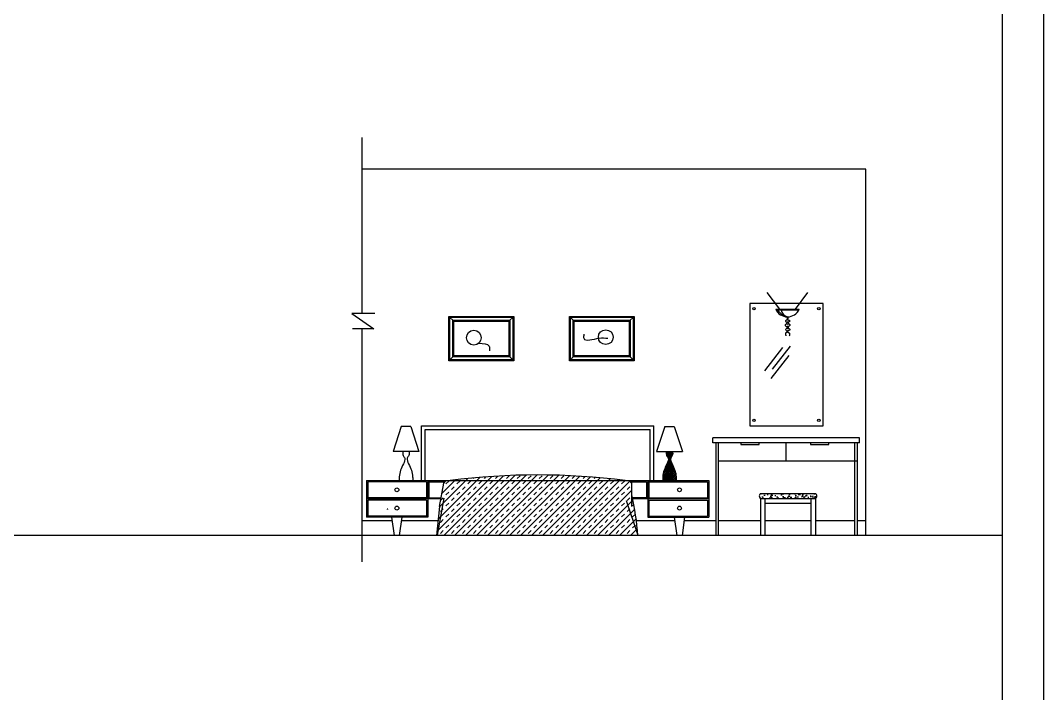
# Model space of a CAD drawing. Header units: inches. Extents: x 8.9 to 51.4, y 11.8 to 36.6.
# Drawn here: x 21.55 to 29.92, y 24.45 to 29.96 of the extents above; entities that cross this region are included whole.
import ezdxf

# ---------------------------------------------------------------- set-up
doc = ezdxf.new("R2010")
doc.units = ezdxf.units.IN
doc.header["$MEASUREMENT"] = 0
for name, color, linetype in [('02', 2, 'Continuous'), ('1', 1, 'Continuous'), ('4', 4, 'Continuous'), ('8', 8, 'Continuous'), ('kadrbm', 4, 'Continuous')]:
    doc.layers.add(name, color=color, linetype=linetype)

# ---------------------------------------------------------------- blocks, each defined once
blk = doc.blocks.new('kadrbm')
at = {"layer": 'kadrbm', "color": 4}
blk.add_lwpolyline([(0, 0), (0, 24.7972), (21, 24.7972), (21, 0), (0, 0)], close=True, dxfattribs=at)
blk.add_lwpolyline([(20.6631, 0.3257), (20.6631, 24.4603), (0.3369, 24.4603), (0.3369, 0.3257), (20.6631, 0.3257)], dxfattribs=at)

msp = doc.modelspace()

# ---------------------------------------------------------------- hatches: boundary and pattern name
at = {"layer": '1'}
h = msp.add_hatch(dxfattribs=at)
h.set_pattern_fill('AR-CONC', color=256, scale=0.01, style=0)
h.set_pattern_definition([(130, (9.059565, 48.680033), (-0.07172602, -0.00627521), [0.0075, -0.0825]), (185, (9.059565, 48.68003), (0.01387513, 0.07521921), [0.006, -0.066]), (79.5486, (9.05359, 48.67951), (-0.05785094, 0.06894395), [0.00637402, -0.07011421]), (133.8158, (9.059565, 48.70003), (-0.1067241, -0.0165519), [0.01125, -0.12375]), (83.3644, (9.05067, 48.69865), (-0.09346627, 0.0974118), [0.00956103, -0.1051713]), (188.8158, (9.05957, 48.70003), (-0.0934662, 0.09741186), [0.009, -0.099]), (159, (9.049565, 48.695033), (-0.0596907, -0.04026189), [0.0075, -0.0825]), (214, (9.049565, 48.69503), (-0.02433153, 0.072515), [0.006, -0.066]), (108.5486, (9.04459, 48.69168), (-0.08402226, 0.03225305), [0.00637402, -0.07011421]), (142.5, (9.059565, 48.680033), (-0.001215986, 0.033289385), [0, -0.0652, 0, -0.067, 0, -0.06625]), (172.5, (9.059565, 48.680033), (-0.026306954, 0.03944117), [0, -0.0382, 0, -0.0637, 0, -0.02525]), (212.5, (9.081865, 48.680033), (-0.053382244, -0.002255487), [0, -0.025, 0, -0.078, 0, -0.1035]), (222.5, (9.091865, 48.680033), (-0.05831862, 0.0100105), [0, -0.0325, 0, -0.0518, 0, -0.0735])])
h.paths.add_polyline_path([(28.0541, 26.0513, 0.530891), (28.0541, 26.0913), (27.6041, 26.0913, 0.548605), (27.6041, 26.0513)])
at = {"layer": '8'}
h = msp.add_hatch(dxfattribs=at)
h.set_pattern_fill('SACNCR', color=256, scale=0.005, style=0)
h.set_pattern_definition([(45, (55.285269, 66.737769), (-0.00841899, 0.00841899), []), (45, (55.293688, 66.737769), (-0.00841899, 0.00841899), [0, -0.01190625])])
edge = h.paths.add_edge_path()
edge.add_spline(control_points=[(26.8328, 26.4352), (26.832, 26.4244), (26.8304, 26.404), (26.8577, 26.3754), (26.8248, 26.3119), (26.8022, 26.2556), (26.8035, 26.2075), (26.8038, 26.1969)], knot_values=[0, 0, 0, 0, 31.23399, 59.12151, 104.999619, 216.916122, 248.21323, 248.21323, 248.21323, 248.21323], degree=3, periodic=0)
edge.add_line((26.8038, 26.1969), (26.913, 26.1969))
edge.add_spline(control_points=[(26.913, 26.1969), (26.9132, 26.2075), (26.9146, 26.2556), (26.892, 26.3119), (26.8591, 26.3754), (26.8864, 26.404), (26.8848, 26.4244), (26.884, 26.4352)], knot_values=[0, 0, 0, 0, 31.297109, 143.213611, 189.091721, 216.97924, 248.21323, 248.21323, 248.21323, 248.21323], degree=3, periodic=0)
edge.add_line((26.884, 26.4352), (26.8328, 26.4352))
h = msp.add_hatch(dxfattribs=at)
h.set_pattern_fill('TRANS', color=256, scale=0.01, angle=45, style=0)
h.set_pattern_definition([(45, (52.801724, 66.73777), (-0.04490128, 0.04490128), []), (45, (52.77927, 66.76022), (-0.04490128, 0.04490128), [0.03175, -0.03175])])
h.paths.add_polyline_path([(25.0309, 26.1969), (25.0125, 26.175), (24.9784, 25.9857), (24.9543, 25.7469), (26.5993, 25.7469, 0.041412), (26.5506, 26.0803), (26.5494, 26.175), (26.5309, 26.1969)])
h.paths.add_polyline_path([(26.4971, 26.1969, 0.064631), (25.0639, 26.1969)])

# ---------------------------------------------------------------- linework, layer by layer
at = {"layer": '02'}
for p, q in [((24.342, 29.0051), (24.342, 27.5639)), ((28.4652, 28.7469), (24.342, 28.7469)), ((28.4652, 25.7469), (28.4652, 28.7469)), ((27.7599, 27.6002), (27.6587, 27.736)), ((27.8903, 27.6002), (27.9915, 27.736)), ((24.2601, 27.5639), (24.4413, 27.4408)), ((24.4485, 27.5639), (24.2601, 27.5639)), ((25.095, 27.5017), (25.055, 27.5417)), ((25.063, 27.5337), (25.577, 27.5337)), ((25.063, 27.1861), (25.063, 27.5337)), ((25.545, 27.5017), (25.585, 27.5417)), ((25.577, 27.5337), (25.577, 27.1861)), ((26.0799, 27.5017), (26.0399, 27.5417)), ((26.0479, 27.5337), (26.5619, 27.5337)), ((26.0479, 27.1861), (26.0479, 27.5337)), ((26.5299, 27.5017), (26.5699, 27.5417)), ((26.5619, 27.5337), (26.5619, 27.1861)), ((27.7272, 27.6002), (27.9204, 27.6002)), ((27.7295, 27.5954), (27.9181, 27.5954)), ((25.087, 27.2101), (25.087, 27.5097)), ((25.087, 27.5097), (25.553, 27.5097)), ((25.553, 27.5097), (25.553, 27.2101)), ((26.0719, 27.5097), (26.5379, 27.5097)), ((26.0719, 27.2101), (26.0719, 27.5097)), ((26.5379, 27.5097), (26.5379, 27.2101)), ((24.4413, 27.4408), (24.2673, 27.4408)), ((24.342, 27.4408), (24.342, 25.5321)), ((27.6388, 27.0961), (27.7859, 27.2856)), ((27.7, 27.1088), (27.8471, 27.2983)), ((25.095, 27.2181), (25.055, 27.1781)), ((25.553, 27.2101), (25.087, 27.2101)), ((25.545, 27.2181), (25.585, 27.1781)), ((26.0799, 27.2181), (26.0399, 27.1781)), ((26.5379, 27.2101), (26.0719, 27.2101)), ((26.5299, 27.2181), (26.5699, 27.1781)), ((27.6916, 27.032), (27.8386, 27.2216)), ((25.577, 27.1861), (25.063, 27.1861)), ((26.5619, 27.1861), (26.0479, 27.1861)), ((25.0131, 26.0529), (24.9591, 25.7495)), ((26.505, 26.035), (26.5991, 25.7495)), ((28.6152, 25.7469), (24.342, 25.7469))]:
    msp.add_line(p, q, dxfattribs=at)
for points in [[(27.8316, 27.5329, 1), (27.8264, 27.5329)], [(24.845, 26.1902, 1), (24.8397, 26.1902)], [(24.555, 25.9602, 1), (24.5497, 25.9602)]]:
    msp.add_lwpolyline(points, format="xyb", dxfattribs=at)
for centre, radius in [((27.5495, 27.604), 0.01), ((28.0804, 27.604), 0.01), ((25.2582, 27.3669), 0.0604), ((26.3376, 27.3711), 0.0604), ((27.5495, 26.6899), 0.01), ((28.0804, 26.6899), 0.01)]:
    msp.add_circle(centre, radius, dxfattribs=at)
for centre, radius, start, end in [((27.8238, 27.6434), 0.1058, 204.12623, 335.87377), ((27.8413, 27.6408), 0.1059, 205.38473, 256.50978), ((27.8434, 27.6084), 0.0734, 190.16078, 254.49723), ((25.7805, 20.6763), 5.567, 82.60407, 97.39593)]:
    msp.add_arc(centre, radius, start, end, dxfattribs=at)
for points in [[(27.8165, 27.5379), (27.8267, 27.5255), (27.828, 27.5189), (27.8236, 27.5127), (27.8127, 27.5106), (27.8071, 27.505), (27.8081, 27.4991), (27.8222, 27.4952), (27.8324, 27.4882), (27.828, 27.4796), (27.8194, 27.4794), (27.8089, 27.4762), (27.8058, 27.4711), (27.8063, 27.4645), (27.8147, 27.4593), (27.8267, 27.4588), (27.8302, 27.4496), (27.8243, 27.4427), (27.8166, 27.4414), (27.81, 27.4372), (27.8093, 27.4302), (27.8167, 27.4245), (27.82, 27.4236), (27.8255, 27.4221), (27.8257, 27.4166), (27.8197, 27.4098), (27.8134, 27.4077), (27.8086, 27.4033), (27.8099, 27.3847), (27.8103, 27.383)], [(27.8325, 27.5379), (27.8223, 27.5255), (27.821, 27.5189), (27.8254, 27.5127), (27.8363, 27.5106), (27.8419, 27.505), (27.8409, 27.4991), (27.8268, 27.4952), (27.8166, 27.4882), (27.821, 27.4796), (27.8296, 27.4794), (27.8364, 27.4782), (27.8416, 27.4745), (27.8422, 27.4657), (27.8319, 27.4598), (27.8222, 27.4588), (27.8188, 27.4496), (27.8247, 27.4427), (27.8356, 27.4419), (27.8423, 27.4377), (27.843, 27.4307), (27.8356, 27.425), (27.8235, 27.4221), (27.8233, 27.4165), (27.8303, 27.4099), (27.8356, 27.4077), (27.8404, 27.4033), (27.8391, 27.3847), (27.8387, 27.383)], [(26.1579, 27.3953), (26.1579, 27.3629), (26.2827, 27.3629), (26.3531, 27.3629)], [(25.2976, 27.321), (25.383, 27.2965), (25.387, 27.2605)]]:
    msp.add_spline(points, degree=3, dxfattribs=at)
at = {"layer": '1'}
for p, q in [((25.055, 27.5417), (25.585, 27.5417)), ((25.055, 27.1781), (25.055, 27.5417)), ((25.585, 27.5417), (25.585, 27.1781)), ((26.0399, 27.5417), (26.5699, 27.5417)), ((26.0399, 27.1781), (26.0399, 27.5417)), ((26.5699, 27.5417), (26.5699, 27.1781)), ((25.095, 27.2181), (25.095, 27.5017)), ((25.095, 27.5017), (25.545, 27.5017)), ((25.545, 27.5017), (25.545, 27.2181)), ((26.0799, 27.5017), (26.5299, 27.5017)), ((26.0799, 27.2181), (26.0799, 27.5017)), ((26.5299, 27.5017), (26.5299, 27.2181)), ((25.545, 27.2181), (25.095, 27.2181)), ((26.5299, 27.2181), (26.0799, 27.2181)), ((25.585, 27.1781), (25.055, 27.1781)), ((26.5699, 27.1781), (26.0399, 27.1781)), ((24.6645, 26.6399), (24.5977, 26.4352)), ((24.7425, 26.6399), (24.6645, 26.6399)), ((24.7425, 26.6399), (24.8093, 26.4352)), ((24.8309, 26.6469), (26.7309, 26.6469)), ((24.8309, 26.1969), (24.8309, 26.6469)), ((24.8609, 26.6169), (26.7009, 26.6169)), ((24.8609, 26.1969), (24.8609, 26.6169)), ((26.7009, 26.1969), (26.7009, 26.6169)), ((26.7309, 26.1969), (26.7309, 26.6469)), ((26.8194, 26.6399), (26.7526, 26.4352)), ((26.8194, 26.6399), (26.8974, 26.6399)), ((26.8974, 26.6399), (26.9642, 26.4352)), ((28.4126, 26.5469), (27.2126, 26.5469)), ((27.2126, 26.5069), (27.2126, 26.5469)), ((28.4126, 26.5069), (28.4126, 26.5469)), ((28.4126, 26.5069), (27.2126, 26.5069)), ((27.2371, 26.5069), (27.2371, 25.7469)), ((27.2571, 26.5069), (27.2571, 25.7469)), ((27.8126, 26.3569), (27.8126, 26.5069)), ((28.3726, 26.5069), (28.3726, 25.7469)), ((28.3926, 26.5069), (28.3926, 25.7469)), ((24.8093, 26.4352), (24.5977, 26.4352)), ((26.7526, 26.4352), (26.9642, 26.4352)), ((28.3926, 26.3569), (27.2571, 26.3569)), ((24.3809, 26.1969), (27.1809, 26.1969)), ((24.3809, 26.1969), (24.3809, 25.8969)), ((24.8809, 26.1969), (24.8809, 25.8969)), ((25.0125, 26.175), (25.0309, 26.1969)), ((26.5494, 26.175), (26.5309, 26.1969)), ((26.6809, 26.1969), (26.6809, 25.8969)), ((27.1809, 26.1969), (27.1809, 25.8969)), ((24.8709, 26.1869), (24.3909, 26.1869)), ((24.3909, 26.1869), (24.3909, 26.0569)), ((24.8709, 26.1869), (24.8709, 26.0569)), ((24.8909, 26.1869), (24.8909, 26.0569)), ((24.8909, 26.1869), (25.0226, 26.1869)), ((24.9784, 25.9857), (25.0125, 26.175)), ((26.5393, 26.1869), (26.6709, 26.1869)), ((26.5517, 25.9857), (26.5494, 26.175)), ((26.6709, 26.1869), (26.6709, 26.0569)), ((26.6909, 26.1869), (27.1709, 26.1869)), ((26.6909, 26.1869), (26.6909, 26.0569)), ((27.1709, 26.1869), (27.1709, 26.0569)), ((24.9894, 26.0469), (24.3809, 26.0469)), ((24.8709, 26.0569), (24.3909, 26.0569)), ((24.8709, 26.0369), (24.3909, 26.0369)), ((24.3909, 26.0369), (24.3909, 25.9069)), ((24.8709, 26.0369), (24.8709, 25.9069)), ((24.8909, 26.0569), (24.9894, 26.0569)), ((26.6709, 26.0569), (26.5558, 26.0569)), ((27.1809, 26.0469), (26.558, 26.0469)), ((26.6909, 26.0569), (27.1709, 26.0569)), ((26.6909, 26.0369), (27.1709, 26.0369)), ((26.6909, 26.0369), (26.6909, 25.9069)), ((27.1709, 26.0369), (27.1709, 25.9069)), ((27.6041, 26.0913), (28.0541, 26.0913)), ((27.6041, 26.0513), (28.0541, 26.0513)), ((27.6041, 26.0513), (27.6041, 25.7469)), ((27.6406, 25.7469), (27.6406, 26.0513)), ((28.0175, 25.7469), (28.0175, 26.0513)), ((28.0541, 26.0513), (28.0541, 25.7469)), ((24.9784, 25.9857), (24.9543, 25.7469)), ((27.6406, 26.0113), (28.0175, 26.0113)), ((24.5889, 25.8669), (24.342, 25.8669)), ((24.8809, 25.8969), (24.3809, 25.8969)), ((24.8709, 25.9069), (24.3909, 25.9069)), ((24.5846, 25.8969), (24.6061, 25.7469)), ((24.6696, 25.8969), (24.648, 25.7469)), ((24.9664, 25.8669), (24.6653, 25.8669)), ((26.9021, 25.8669), (26.5882, 25.8669)), ((26.6809, 25.8969), (27.1809, 25.8969)), ((26.6909, 25.9069), (27.1709, 25.9069)), ((26.8978, 25.8969), (26.9193, 25.7469)), ((26.9828, 25.8969), (26.9613, 25.7469)), ((27.2371, 25.8669), (26.9785, 25.8669)), ((27.6041, 25.8669), (27.2571, 25.8669)), ((28.0175, 25.8669), (27.6406, 25.8669)), ((28.3726, 25.8669), (28.0541, 25.8669)), ((28.4652, 25.8669), (28.3926, 25.8669))]:
    msp.add_line(p, q, dxfattribs=at)
msp.add_lwpolyline([(27.5149, 26.6469), (28.1149, 26.6469), (28.1149, 27.6469), (27.5149, 27.6469)], close=True, dxfattribs=at)
for points in [[(27.4426, 26.5069), (27.4426, 26.4919), (27.5926, 26.4919), (27.5926, 26.5069)], [(28.0126, 26.5069), (28.0126, 26.4919), (28.1626, 26.4919), (28.1626, 26.5069)]]:
    msp.add_lwpolyline(points, dxfattribs=at)
for centre in [(24.6292, 26.1219), (26.9408, 26.1219), (24.6292, 25.9719), (26.9408, 25.9719)]:
    msp.add_circle(centre, 0.016, dxfattribs=at)
for centre, radius, start, end in [((24.5659, 25.62), 2.0374, 3.57182, 13.0574), ((27.6168, 26.0713), 0.0237, 122.50122, 237.49878), ((28.0405, 26.0713), 0.0241, 304.07318, 55.92682)]:
    msp.add_arc(centre, radius, start, end, dxfattribs=at)
for points in [[(24.6779, 26.4352), (24.6771, 26.4244), (24.6755, 26.404), (24.7028, 26.3754), (24.6699, 26.3119), (24.6473, 26.2556), (24.6486, 26.2075), (24.6489, 26.1969)], [(24.7291, 26.4352), (24.7299, 26.4244), (24.7315, 26.404), (24.7042, 26.3754), (24.7371, 26.3119), (24.7597, 26.2556), (24.7583, 26.2075), (24.7581, 26.1969)]]:
    msp.add_open_spline(points, degree=3, knots=[0, 0, 0, 0, 31.23399, 59.12151, 104.999619, 216.916122, 248.21323, 248.21323, 248.21323, 248.21323], dxfattribs=at)
for points in [[(26.8328, 26.4352), (26.835, 26.404), (26.8484, 26.3796), (26.8372, 26.3351), (26.8038, 26.2282), (26.8038, 26.1969)], [(26.884, 26.4352), (26.8818, 26.404), (26.8684, 26.3796), (26.8796, 26.3351), (26.913, 26.2282), (26.913, 26.1969)]]:
    msp.add_spline(points, degree=3, dxfattribs=at)
at = {"layer": '4'}
msp.add_line((29.5811, 25.7469), (9.2549, 25.7469), dxfattribs=at)

# ---------------------------------------------------------------- block references
at = {"layer": 'kadrbm'}
msp.add_blockref('kadrbm', (8.918, 11.83), dxfattribs=at)

doc.saveas('drawing.dxf')
